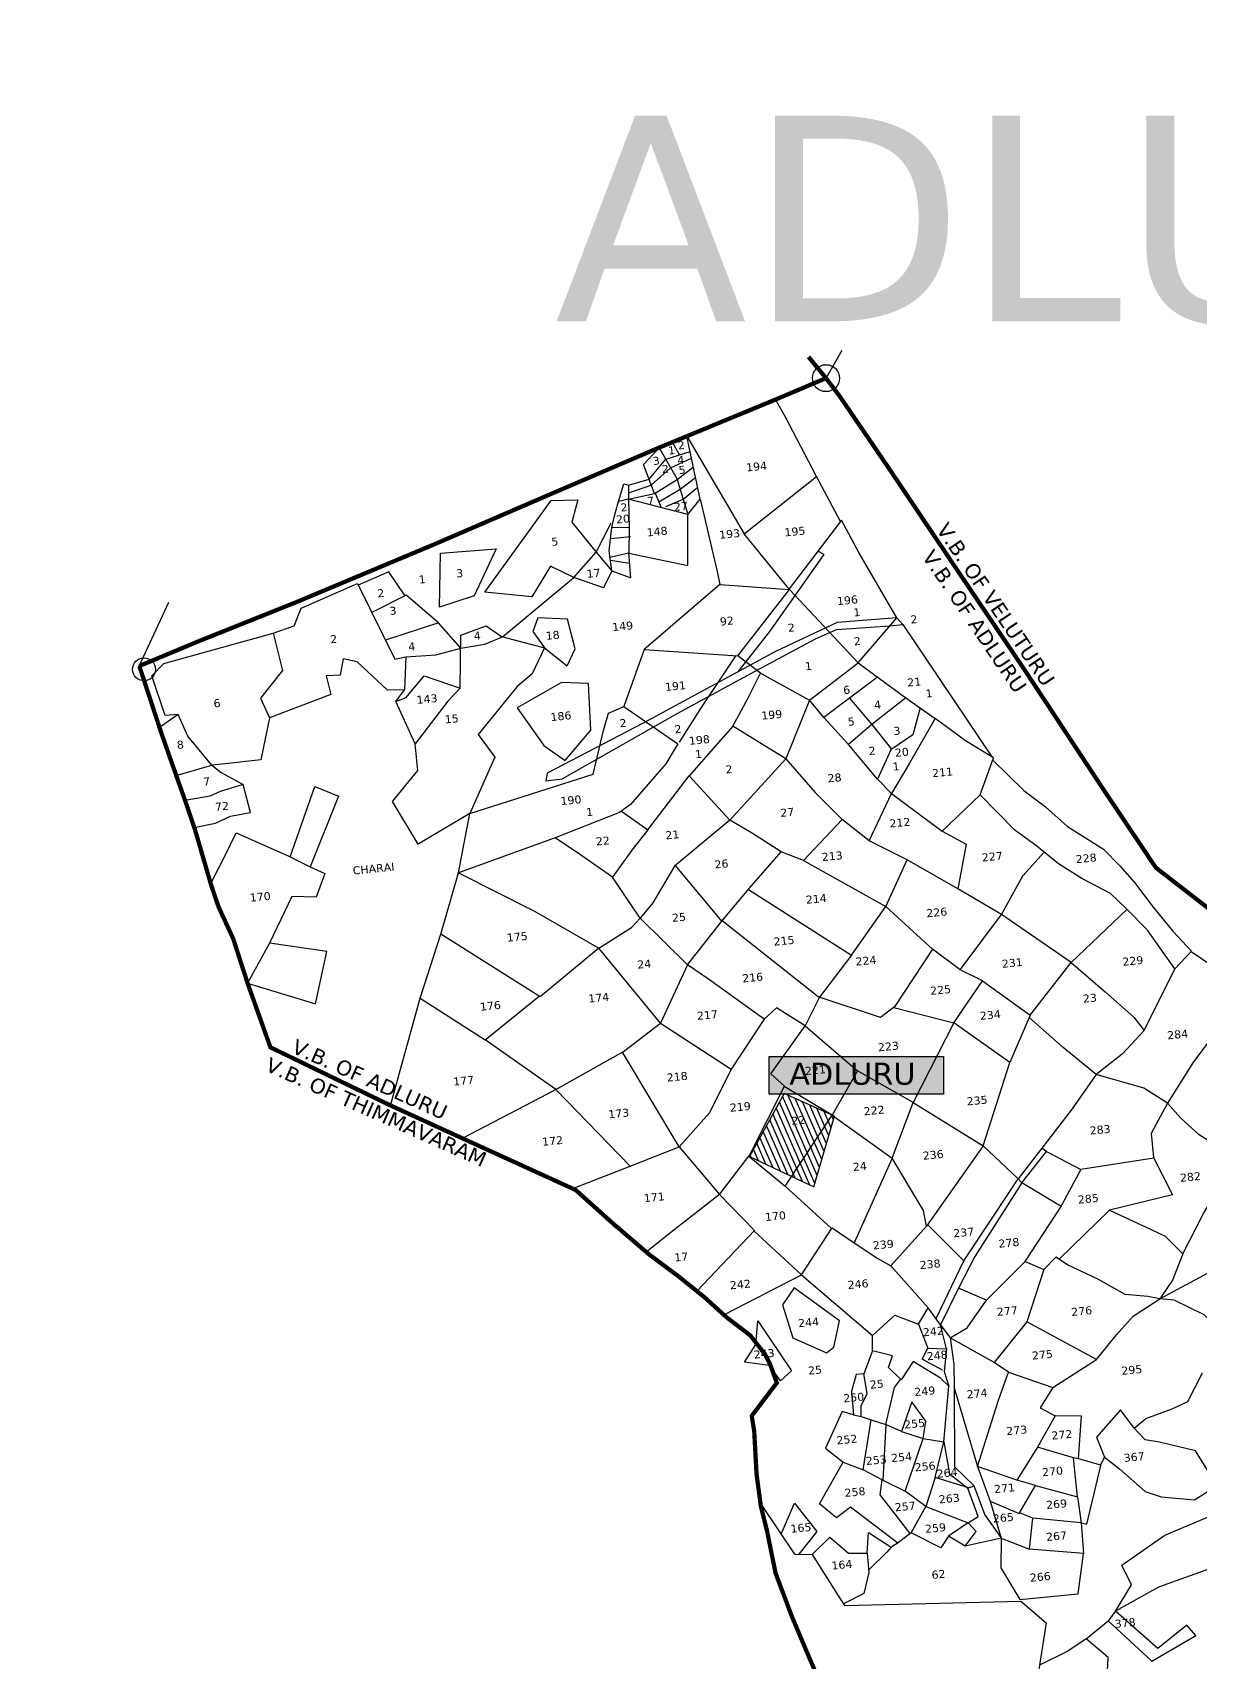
# Model space of a CAD drawing. Header units: inches. Extents: x 388615 to 393572, y 1842689 to 1849598.
# Drawn here: x 388615 to 391361, y 1845765 to 1849598 of the extents above; entities that cross this region are included whole.
import ezdxf

# ---------------------------------------------------------------- set-up
doc = ezdxf.new("R2010")
doc.units = ezdxf.units.IN
doc.header["$MEASUREMENT"] = 0
for name, color, linetype in [('BND', 6, 'Continuous'), ('SY.AREA', 7, 'Continuous'), ('TEXT', 7, 'Continuous'), ('VILLAGE AREA', 1, 'Continuous')]:
    doc.layers.add(name, color=color, linetype=linetype)
doc.styles.get("Standard").update_dxf_attribs({"font": 'verdana.ttf'})

msp = doc.modelspace()

# ---------------------------------------------------------------- hatches: boundary and pattern name
h = msp.add_hatch(color=2)
h.dxf.hatch_style = 1
h.paths.add_polyline_path([(390347.2, 1847190.3), (390756.7, 1847190.3), (390756.7, 1847101.4), (390347.2, 1847101.4)])
at = {"layer": 'VILLAGE AREA', "linetype": 'ByBlock'}
h = msp.add_hatch(dxfattribs=at)
h.set_pattern_fill('ANSI31', color=256, scale=100, angle=68.5464313)
h.paths.add_polyline_path([(390300.6, 1846955), (390451.9, 1846883.5), (390500.9, 1847049.7), (390382, 1847103)])

# ---------------------------------------------------------------- linework, layer by layer
at = {"const_width": 0.175}
msp.add_lwpolyline([(388615.4, 1849598.3), (393571.9, 1849598.3), (393571.9, 1842694.2), (388615.4, 1842694.2)], close=True, dxfattribs=at)
at = {"color": 2}
msp.add_lwpolyline([(390347.2, 1847190.3), (390756.7, 1847190.3), (390756.7, 1847101.4), (390347.2, 1847101.4)], close=True, dxfattribs=at)
at = {"color": 5}
for centre, radius in [((390480.7, 1848785.6), 31.7), ((388877.3, 1848100.8), 26.9)]:
    msp.add_circle(centre, radius, dxfattribs=at)
at = {"layer": 'BND', "lineweight": 30, "const_width": 10}
for points in [[(391560.6, 1847398.4), (391256.1, 1847634.3), (391134.8, 1847815.3), (390945.9, 1848101.9), (390786, 1848338.9), (390626, 1848577.2), (390511.9, 1848744.4), (390480.7, 1848785.6), (390439.5, 1848835.6)], [(390480.7, 1848785.6), (390362.1, 1848735.4), (390080.6, 1848619), (389856.6, 1848523), (389558.7, 1848394.4), (389237.2, 1848259.6), (389001.8, 1848165.3), (388866.2, 1848108.6), (388866.2, 1848108.6)], [(388866.2, 1848108.6), (388918.2, 1847950.3), (388944.3, 1847875.9), (388977, 1847783.1), (388996.8, 1847724.7), (389035.8, 1847591.1), (389052.5, 1847542.1), (389086.9, 1847467.3), (389120.7, 1847362.8), (389174.4, 1847211.8), (389456.7, 1847075.1), (389627.7, 1846996.9), (389892.2, 1846876.2), (389989.4, 1846788.8), (389989.4, 1846788.8)], [(390478, 1845691.1), (390438, 1845783.9), (390400.4, 1845873.2), (390361.9, 1845975.5), (390342.1, 1846073.9), (390327.4, 1846132.8), (390317.3, 1846208.2), (390311.8, 1846309.3), (390306, 1846345), (390365, 1846422.8), (390349.5, 1846465.5), (390337.1, 1846490.1), (390302.7, 1846534.1), (390245.9, 1846577.6), (390195, 1846623.9), (390133.2, 1846673.7), (390066, 1846723.7), (390003.7, 1846777), (389989.8, 1846789.6), (389989.8, 1846789.6)]]:
    msp.add_lwpolyline(points, dxfattribs=at)
at = {"layer": 'BND'}
for points in [[(390480.7, 1848785.6), (390518.5, 1848851.1)], [(388866.2, 1848108.6), (388935.6, 1848258.7)]]:
    msp.add_lwpolyline(points, dxfattribs=at)
msp.add_lwpolyline([(388866.2, 1848108.6), (388866.2, 1848108.6)], close=True, dxfattribs=at)
at = {"layer": 'BND', "color": 0}
msp.add_lwpolyline([(390329.8, 1846134.4), (390406.4, 1846020), (390447.9, 1846019.3), (390508.2, 1845923.3), (390524.4, 1845899.1), (390938.7, 1845909.6), (390998.5, 1845858.5), (390975, 1845708.8), (390870.5, 1845698.7), (390864.4, 1845698.5)], dxfattribs=at)
at = {"layer": 'SY.AREA'}
for points in [[(390153.3, 1848649), (390288.4, 1848419.3), (390458, 1848554.3), (390384.6, 1848695.7), (390362.1, 1848735.4)], [(390016.8, 1848373.8), (390155.7, 1848344.9), (390155.7, 1848465.2), (390016.2, 1848500.7), (390077.1, 1848514), (390051.4, 1848582.9), (390088.2, 1848622.1), (390129.7, 1848550), (390155.7, 1848465.2), (390185, 1848501.4), (390153.3, 1848649)], [(390016.3, 1848533.9), (390064.6, 1848547.7), (390103.7, 1848595.1), (390160.9, 1848613.5)], [(390136.4, 1848605.6), (390119.7, 1848635.1)], [(390016.2, 1848515.8), (390069.8, 1848533.6), (390115.4, 1848574.9), (390164.4, 1848597.4)], [(390077.1, 1848514), (390130.6, 1848547), (390168.7, 1848577.1)], [(389976.8, 1848332.6), (389970.6, 1848379.3), (389976.9, 1848434.7), (389983.4, 1848461.8), (389992.5, 1848495.9), (390005.2, 1848536.9), (390016.3, 1848533.9), (390016.2, 1848500.7), (390017.7, 1848433.6), (390016.8, 1848373.8), (389972.7, 1848363.7)], [(390087.4, 1848494.7), (390137.4, 1848524.9), (390174.1, 1848551.9)], [(390514.5, 1848448.4), (390458, 1848554.3)], [(389678.6, 1848282.3), (389834.6, 1848498.1), (389896.8, 1848499.1), (389882.7, 1848447.1), (389940.2, 1848376.4), (389976.8, 1848332.6), (389957.4, 1848292.6), (389887.8, 1848316.6), (389832.9, 1848343.6), (389789.2, 1848271.4), (389678.6, 1848282.3)], [(390016.2, 1848500.7), (389992.5, 1848495.9)], [(390079.1, 1848515.2), (390093, 1848481.1)], [(390103.7, 1848483.6), (390144.7, 1848501), (390178.9, 1848529.6)], [(390185, 1848501.4), (390224.7, 1848331), (390231, 1848300.4), (390394.9, 1848288.9), (390288.4, 1848419.3)], [(389621.9, 1848150.6), (389678.6, 1848160.1), (389720.3, 1848177.6), (389887.8, 1848316.6), (389940.2, 1848376.4), (389975.3, 1848445.5)], [(390017.7, 1848433.6), (389976.9, 1848434.7)], [(390231, 1848300.4), (390053.2, 1848147.2), (390273, 1848132.8), (390394.9, 1848288.9), (390556.5, 1848116.2), (390647.1, 1848222), (390557.5, 1848375.9), (390517, 1848451.6), (390394.2, 1848289.8)], [(389572, 1848246.9), (389574.6, 1848374), (389704.8, 1848384.1), (389653.2, 1848273.8), (389572, 1848246.9)], [(389974, 1848408.9), (390021.3, 1848413.2)], [(390018.8, 1848350), (389973.6, 1848356.4)], [(389976.8, 1848332.6), (390021.5, 1848316.2), (390016.8, 1848375.8)], [(390274, 1848094.9), (390348.7, 1848189.6), (390475.9, 1848371.1), (390461.6, 1848378.6)], [(389490.4, 1848274.7), (389452.7, 1848329.9), (389381, 1848298.6)], [(389181, 1848186.1), (389230, 1848203.1), (389246.7, 1848244.5), (389378.9, 1848302.9), (389466.7, 1848124.7), (389492.7, 1848130.6), (389489.4, 1848052.5)], [(389569.7, 1848210.2), (389493.7, 1848275), (389412.5, 1848234.8)], [(389492.7, 1848130.6), (389563.7, 1848134.9), (389621.9, 1848150.6), (389569.7, 1848210.2), (389444.8, 1848169.2)], [(389620.5, 1848056.5), (389622.3, 1848181.2), (389681.6, 1848203.3), (389717.8, 1848178.3), (389819, 1848151.7), (389789.5, 1848090.1), (389754.2, 1848060.7), (389663.1, 1847947.3), (389701.9, 1847894), (389643, 1847761.6), (389933.5, 1847854.5), (389957.3, 1847957.1), (389969.4, 1847998.1), (390005.1, 1848013.7), (390132.2, 1847925.7), (390103.8, 1847878.8), (390021.3, 1847782.7), (389995.5, 1847763.8), (389843.7, 1847704.2), (389616.6, 1847622.1), (389795.2, 1847532.3), (389946.4, 1847445.3), (389808.6, 1847330.9), (389575.2, 1847478)], [(390647.1, 1848222), (390507.1, 1848210.7), (390362.1, 1848142.6), (390050.6, 1847973.9), (389825.4, 1847856.4), (389822.2, 1847838.4), (389860.1, 1847843), (390132.6, 1847998.1), (390314.1, 1848096.3), (390455.9, 1848172.4), (390505, 1848194.8), (390631, 1848203.2), (390661.4, 1848206), (390647.1, 1848222)], [(390661.4, 1848206), (390870.4, 1847894.8)], [(388895.5, 1848085.4), (388923.8, 1848114.9), (389181, 1848186.1), (389202.5, 1848098.3), (389151.5, 1848033.2), (389172.6, 1847986.7), (389151.7, 1847888.3), (389067.7, 1847878.8), (389036.9, 1847875.1), (388980.2, 1847943.5), (388957.2, 1847994.9), (388927, 1847992), (388895.5, 1848085.4)], [(389456.7, 1847075.1), (389526.4, 1847327.5), (389575.2, 1847478), (389616.6, 1847622.1), (389643, 1847761.6), (389521.9, 1847689.5), (389461.1, 1847789.9), (389520.7, 1847863.1), (389514.7, 1847925.6), (389469.5, 1848025.5), (389489.4, 1848052.5), (389449.6, 1848052.1), (389378.3, 1848118.7), (389345.6, 1848125.9), (389338.1, 1848087.2), (389305.3, 1848085.7), (389316.5, 1848041.9), (389172.6, 1847986.7)], [(390053.2, 1848147.2), (390005.1, 1848013.7)], [(390268.7, 1848133.1), (390185.9, 1848008.4), (390135.4, 1847929.8)], [(390326.8, 1848091.6), (390273, 1848132.8)], [(390582.2, 1847697.3), (390634.6, 1847808.7), (390601.9, 1847842.7), (390533.5, 1847923.8), (390476.4, 1847986.5), (390441.9, 1848028.4), (390556.5, 1848116.2), (390668.3, 1848033.6), (390737, 1847984.9), (390677, 1847880.5), (390634.6, 1847808.7), (390753.9, 1847720.2), (390843.4, 1847805.8), (390874, 1847892.6), (390808.6, 1847933), (390737, 1847984.9)], [(389469.5, 1848025.5), (389493.7, 1848034.7), (389535.5, 1848085.5), (389620.5, 1848056.5), (389591.4, 1848026), (389514.7, 1847925.6)], [(390261.8, 1847967.5), (390297, 1848032.2), (390326.8, 1848091.6), (390441.9, 1848028.4), (390386, 1847890.4), (390455.1, 1847810.9), (390518.5, 1847747.3), (390427.4, 1847651.2), (390375, 1847671.8)], [(390601.9, 1848082.6), (390535.9, 1848032.9), (390475.6, 1847987.4)], [(390668.3, 1848033.6), (390588.6, 1847971.4), (390533.5, 1847923.8)], [(390535.9, 1848032.9), (390588.6, 1847971.4), (390634.9, 1847912.9)], [(390701.6, 1848010), (390684.4, 1847947), (390633.3, 1847911.8), (390601.9, 1847842.7)], [(388957.2, 1847994.9), (388913.7, 1847964.1)], [(390235.9, 1847508.4), (390300.3, 1847585.1), (390375, 1847671.8), (390305.8, 1847716.1), (390254.3, 1847746), (390386, 1847890.4), (390261.8, 1847967.5), (390158.6, 1847850)], [(390872.2, 1847887.7), (390945.9, 1847815.5), (390996.8, 1847777.1), (391048.3, 1847731.3), (391132.9, 1847677.6), (391171.7, 1847638.9), (391206.2, 1847599.2), (391249.6, 1847541.6), (391295.7, 1847485.1), (391340, 1847437.7), (391300.6, 1847396.1), (391236.3, 1847487.7), (391187.2, 1847537.4), (391149.5, 1847573.4), (391082.4, 1847608.5), (391027.3, 1847643.7), (390976.2, 1847685), (390924.2, 1847722.8), (390843.4, 1847805.8)], [(388953.1, 1847851.1), (389036.9, 1847875.1), (389058.9, 1847858), (389110.2, 1847829.6), (389055.9, 1847813.5), (389032.3, 1847802.5), (388973.7, 1847792.5)], [(390061.6, 1847723), (390158.6, 1847850), (390254.3, 1847746), (390124.6, 1847637.6), (390073.2, 1847551.7), (390043.6, 1847515.9), (390154.8, 1847405.7), (390091.6, 1847268.9), (390258, 1847160.8), (390206.4, 1847058.1), (390135.4, 1846977.8), (390002.1, 1847200.7)], [(388995.4, 1847728.9), (389045.6, 1847739.3), (389080.3, 1847755.7), (389127.4, 1847763.8), (389110.2, 1847829.6)], [(389221.2, 1847659.7), (389279.2, 1847825.2), (389334.3, 1847802.5), (389268, 1847636.1)], [(389999.9, 1847767), (390061.6, 1847723), (390023.9, 1847675.3), (389978.9, 1847612.1)], [(390427.4, 1847651.2), (390621.3, 1847542.8), (390671.2, 1847653.1), (390582.2, 1847697.3), (390518.5, 1847747.3)], [(389034.1, 1847596.9), (389068.8, 1847664.5), (389094.1, 1847716.2), (389216.1, 1847662.2), (389268, 1847636.1), (389302.4, 1847620.4), (389281.8, 1847564.8), (389224.5, 1847566.2), (389171.9, 1847456.6), (389120.7, 1847362.8), (389280.8, 1847314.5), (389307.1, 1847437.2), (389171.9, 1847456.6)], [(389885.2, 1846879.4), (390020.2, 1846932.1), (389845.1, 1847112.5), (390004.5, 1847202), (390091.6, 1847268.9), (389946.4, 1847445.3), (390023.2, 1847494), (390043.6, 1847515.9), (389978.9, 1847612.1), (389901, 1847666), (389843.7, 1847704.2)], [(390753.9, 1847720.2), (390810.1, 1847689.7), (390790.7, 1847584.5), (390671.2, 1847653.1)], [(390960.7, 1847287.3), (391056.9, 1847411.2), (390893.5, 1847524.4), (390943, 1847615.4), (390993.7, 1847670.8)], [(390335.1, 1847278.2), (390204.1, 1847372.1), (390154.8, 1847405.7), (390235.9, 1847508.4), (390126.6, 1847639.2)], [(390298.3, 1847582.7), (390540.4, 1847428.9), (390621.3, 1847542.8), (390731.1, 1847442.7), (390641.7, 1847306.7), (390609, 1847282.3), (390462.1, 1847330.9), (390236.5, 1847509)], [(390796.1, 1847394.2), (390893.5, 1847524.4), (390790.7, 1847584.5)], [(391188.2, 1847536.3), (391056.9, 1847411.2), (391136.7, 1847342), (391204.2, 1847283), (391228.5, 1847251.2), (391300.6, 1847396.1)], [(390540.4, 1847428.9), (390465.7, 1847329.7), (390431.8, 1847262.5), (390554.6, 1847156.3), (390495.4, 1847051.9), (390382.5, 1847119.4)], [(391339.4, 1847437.1), (391467.4, 1847349.9), (391409.2, 1847264), (391343, 1847175.5), (391283.8, 1847080.3), (391227.8, 1847115.5), (391115.7, 1847148), (391057.3, 1847063.9), (390932.3, 1846902.7), (390849.7, 1846980.1), (390716.8, 1846791.5), (390709.6, 1846827.7), (390636.2, 1846951.1), (390546.6, 1846751.8), (390602.8, 1846714.8), (390633, 1846698.3), (390716.8, 1846791.5)], [(390640, 1847305.4), (390781.2, 1847269.7), (390685.5, 1847082.2), (390849.7, 1846980.1), (390913, 1847176.3), (390781.2, 1847269.7), (390848.3, 1847368.4), (390796.1, 1847394.2), (390731.1, 1847442.7)], [(390848.3, 1847368.4), (390960.7, 1847287.3), (390913, 1847176.3)], [(389526.4, 1847327.5), (389679.1, 1847229.3), (389806.3, 1847332.3)], [(390176.7, 1846638.7), (390312.7, 1846781.4), (390230.2, 1846865.5), (390301.8, 1846959.1), (390383.1, 1847120.8), (390350.9, 1847149.7), (390431.8, 1847262.5), (390364.6, 1847304.4), (390335.1, 1847278.2), (390258, 1847160.8)], [(391228.5, 1847251.2), (391176.7, 1847195.4), (391115.7, 1847148), (391038.4, 1847211.6), (390958.5, 1847282.3)], [(389625.7, 1846997.8), (389845.1, 1847112.5), (389679.1, 1847229.3)], [(390299.3, 1846955.8), (390384.9, 1846885.3), (390495.4, 1847051.9), (390636.2, 1846951.1), (390685.5, 1847082.2), (390554.6, 1847156.3)], [(391319.2, 1846726.1), (391368.7, 1846822.3), (391408.6, 1846887.5), (391455, 1846951.9), (391400.2, 1846979.4), (391358.1, 1847006.4), (391314, 1847045.8), (391283.8, 1847080.3), (391245.3, 1847008.9), (391250.7, 1846952.4), (391295.3, 1846865.2), (391147.1, 1846828.7)], [(390020.2, 1846932.1), (390135.4, 1846977.8), (390230.2, 1846865.5), (390123.2, 1846781.7), (390058.1, 1846730.4)], [(390941.1, 1846893.2), (390998.7, 1846966.5), (391079.5, 1846924.1)], [(390998.7, 1846966.5), (390987.8, 1846974.3)], [(391251.5, 1846950.8), (391079.5, 1846924.1), (391031.4, 1846834)], [(390930.9, 1846904), (390941.1, 1846893.2), (390830.4, 1846720.1), (390792.3, 1846645.4), (390749.9, 1846558.8), (390721.1, 1846599.4), (390633, 1846698.3)], [(390804.6, 1846709.9), (390874, 1846814.4), (390932.3, 1846902.7)], [(390858.1, 1846617.3), (390949, 1846708.2), (391033.6, 1846837.3), (390941.1, 1846893.2)], [(390493.9, 1846785.9), (390384.9, 1846885.3)], [(391028.4, 1846713.4), (391147.1, 1846828.7), (391244.7, 1846783.5), (391278.2, 1846767.4), (391319.2, 1846726.1), (391294.9, 1846664.1), (391265.2, 1846620.5)], [(390311.2, 1846779.9), (390423.3, 1846676.6), (390494.8, 1846787.3), (390546.6, 1846751.8)], [(390739.3, 1846573.7), (390804.6, 1846709.9), (390719.3, 1846795.1)], [(390949, 1846708.2), (390992.4, 1846689.3), (390952.6, 1846566.5), (390875.9, 1846470.5), (390772.4, 1846528.8), (390781.2, 1846466.9), (390781.8, 1846410.9), (390836.6, 1846226.1), (390885.5, 1846379.4), (390909.4, 1846448.1), (390875.9, 1846470.5)], [(391116.4, 1846477.7), (391163.7, 1846536), (391202.4, 1846579.2), (391265.2, 1846620.5), (391237.4, 1846625.4), (391184, 1846630.3), (391120.9, 1846665.4), (391048.7, 1846700.4), (391020.8, 1846718.3), (390992.4, 1846689.3)], [(390240.6, 1846582.5), (390423.3, 1846676.6), (390589.8, 1846533.7)], [(391410.4, 1846544.6), (391369.7, 1846582.7), (391299.2, 1846617), (391265.2, 1846620.5), (391389.1, 1846687), (391464.3, 1846656.5), (391488.9, 1846653.8), (391526.9, 1846634.8), (391507.8, 1846544.8)], [(390378.4, 1846605.8), (390402.4, 1846528.8), (390481.6, 1846493), (390498.8, 1846506.7), (390512.2, 1846568.9), (390405.9, 1846646.3), (390378.4, 1846605.8)], [(390749.9, 1846558.8), (390772.4, 1846528.8), (390812.7, 1846552.1), (390858.1, 1846617.3), (390792.3, 1846645.4)], [(390737.5, 1846199.7), (390715.4, 1846132.1), (390666.7, 1846168), (390709.2, 1846292), (390715.5, 1846332.3), (390682.5, 1846378), (390657.8, 1846308.3), (390709.2, 1846292), (390758, 1846283.8), (390769.4, 1846415), (390750, 1846433.9), (390685.3, 1846472.8), (390657.2, 1846429.5), (390627.5, 1846459), (390636.9, 1846486.6), (390589.6, 1846497.7), (390589.8, 1846533.7), (390642.4, 1846582.2), (390698.1, 1846560.8), (390721.1, 1846599.4)], [(390288.8, 1846471.7), (390315.3, 1846513), (390320.1, 1846568.8), (390399.8, 1846451), (390373.4, 1846427.2), (390347.8, 1846463.5), (390288.8, 1846471.7)], [(390698.1, 1846560.8), (390720.2, 1846503.9), (390763.7, 1846502.5), (390749.9, 1846558.8)], [(391013.5, 1846412), (391116.4, 1846477.7), (390952.6, 1846566.5)], [(390754.7, 1846452.8), (390706.9, 1846478.6), (390720.2, 1846503.9)], [(390763.7, 1846502.5), (390758.7, 1846449.5), (390769.4, 1846415)], [(390589.6, 1846497.7), (390569.9, 1846444.2), (390551.6, 1846442.4), (390540.6, 1846402.6), (390545, 1846347.7), (390562.9, 1846343.8), (390563.3, 1846368.8), (390577.1, 1846397.8), (390569.9, 1846444.2)], [(390562.9, 1846343.8), (390586.8, 1846336), (390621.1, 1846324.5), (390641.4, 1846411.4), (390655.9, 1846430.8)], [(390909.4, 1846448.1), (391013.5, 1846412), (390984, 1846363.9), (391019, 1846345.2), (390978.2, 1846271.1), (390929.3, 1846193.5), (390836.6, 1846226.1), (390866.7, 1846144.1), (390935, 1846115.6), (390973, 1846181.1), (390929.3, 1846193.5)], [(391418.6, 1846170.6), (391395.9, 1846188.3), (391349.2, 1846262.7), (391264.9, 1846283.1), (391230.7, 1846289), (391205.4, 1846316), (391232.5, 1846339), (391294.2, 1846361.8), (391331.2, 1846378.8), (391366.1, 1846446.3)], [(390892.2, 1846058.9), (390854, 1846112.8), (390829, 1846180.5), (390783.2, 1846224.1), (390782.9, 1846407.3)], [(390545, 1846347.7), (390518.4, 1846355.2), (390479.6, 1846269.4), (390520.6, 1846236.4), (390567.7, 1846217.9)], [(391205.4, 1846316), (391172.6, 1846359.3), (391116.6, 1846295.1), (391135.4, 1846248.2), (391170.8, 1846220.6), (391230.6, 1846166.8), (391268.8, 1846154.5), (391346.7, 1846147.7), (391402.6, 1846183)], [(390657.8, 1846308.3), (390621.1, 1846324.5), (390614.3, 1846193.8), (390567.7, 1846217.9), (390586.8, 1846336)], [(391074.3, 1846243.8), (391081.4, 1846344.4), (391019, 1846345.2)], [(390815.5, 1846175.5), (390737.5, 1846199.7), (390758, 1846283.8), (390770.9, 1846208.5), (390813.8, 1846174.8)], [(390649.3, 1846046), (390538, 1846130.2), (390505.3, 1846104.9), (390465.2, 1846138), (390520.6, 1846236.4)], [(390973, 1846181.1), (391071.6, 1846154.6), (391062.8, 1846246.1), (390978.2, 1846271.1)], [(391127, 1846229), (391074.3, 1846243.8), (391062.8, 1846246.1)], [(391080.3, 1846093.2), (391094.1, 1846090.4), (391127.6, 1846231.3), (391135.4, 1846248.2)], [(390678.7, 1846068.1), (390608.2, 1846159.5), (390612.8, 1846194.6), (390666.7, 1846168)], [(390807.6, 1846038.6), (390833.8, 1846073.4), (390815.2, 1846093.7), (390838.7, 1846108), (390813.8, 1846174.8), (390829, 1846180.5)], [(390375.1, 1846066.8), (390406.7, 1846140), (390459.4, 1846073.2), (390416.4, 1846019.8)], [(390892.6, 1846057.5), (390807.6, 1846038.6), (390768.3, 1846062.5), (390750.7, 1846034.9), (390680.8, 1846069.7), (390715.4, 1846132.1), (390815.2, 1846093.7), (390768.3, 1846062.5)], [(390866.7, 1846144.1), (390892.6, 1846057.5), (390958.8, 1846031.6), (390966.6, 1846104.4)], [(391071.6, 1846154.6), (391080.3, 1846093.2), (390966.6, 1846104.4), (390935.6, 1846116.7)], [(391400, 1845991.2), (391262.3, 1845942.5), (391161.4, 1845885.4), (391199, 1845947.7), (391176.4, 1845994.3), (391277.3, 1846064.8), (391391.1, 1846111.9), (391414.7, 1846129.4)], [(391080.3, 1846093.2), (391086.3, 1846021.7), (390958.8, 1846031.6)], [(390447.9, 1846019.3), (390489.3, 1846059.4), (390533.6, 1846022.2), (390577, 1846021.8), (390578.7, 1846004.4), (390581.3, 1845977), (390569.5, 1845926.9), (390522.1, 1845902.6)], [(390577, 1846021.8), (390580.7, 1846070.7), (390633.9, 1846036.1), (390623.9, 1846024.1), (390580.8, 1845982.1)], [(390680.8, 1846069.7), (390647.8, 1846044.9), (390633.9, 1846036.1)], [(390892.6, 1846057.5), (390892, 1845987.3), (390936.1, 1845913.1), (391073.3, 1845926.4), (391086.3, 1846021.7)], [(391092.5, 1845820.4), (391144.1, 1845862.6), (391246.8, 1845767.9), (391350.4, 1845828.6), (391329, 1845853), (391260.8, 1845798.3), (391161.4, 1845885.4), (391144.1, 1845862.6)], [(391220, 1845586.3), (391222.2, 1845621.6), (391178.1, 1845679.8), (391141.7, 1845729.1), (391143.8, 1845776.4), (391092.5, 1845820.4), (391049.1, 1845791.3), (390982.8, 1845758.8)]]:
    msp.add_lwpolyline(points, dxfattribs=at)
for points in [[(389819, 1848151.7), (389871.7, 1848109.3), (389890.5, 1848149.4), (389873, 1848218.5), (389802.8, 1848221.6), (389791.1, 1848190)], [(389867.6, 1847886.2), (389927.6, 1847957.8), (389921.9, 1848067.5), (389858.7, 1848070.2), (389754.2, 1848010), (389816.9, 1847921.6)]]:
    msp.add_lwpolyline(points, close=True, dxfattribs=at)
at = {"layer": 'VILLAGE AREA', "linetype": 'ByBlock'}
msp.add_lwpolyline([(390300.6, 1846955), (390451.9, 1846883.5), (390500.9, 1847049.7), (390382, 1847103), (390300.6, 1846955)], dxfattribs=at)

# ---------------------------------------------------------------- texts
at = {"layer": 'TEXT', "color": 5}
for height, p in [(483.54, (389842, 1848919.3)), (51.89, (390394.3, 1847123.8))]:
    msp.add_text('ADLURU', height=height, dxfattribs=at).set_placement(p)
at = {"layer": 'TEXT'}
for s, height, p in [('1', 18.8, (390110.3, 1848605.8)), ('2', 18.8, (390133, 1848617.7)), ('3', 18.8, (390074.2, 1848581.3)), ('2', 18.8, (390095.4, 1848562)), ('4', 18.8, (390132.1, 1848583.2)), ('5', 18.8, (390134.9, 1848559.8)), ('194', 18.82, (390293.7, 1848566)), ('7', 18.8, (390060.9, 1848487.2)), ('20', 18.82, (389987.8, 1848443.6)), ('2', 18.8, (389998.3, 1848471.7)), ('27', 18.82, (390124, 1848473.2)), ('148', 18.82, (390059.9, 1848413.1)), ('193', 18.82, (390230.3, 1848407.6)), ('195', 18.82, (390383.9, 1848413.3)), ('5', 18.8, (389835.9, 1848391.1)), ('1', 18.8, (389524, 1848302.3)), ('3', 18.8, (389612.3, 1848316.8)), ('17', 18.82, (389918.6, 1848315.9)), ('2', 18.8, (389426.7, 1848269.8)), ('196', 18.82, (390507.3, 1848251.6)), ('3', 18.8, (389455.3, 1848228.6)), ('1', 18.8, (390546, 1848224.9)), ('2', 18.8, (390680.2, 1848208.3)), ('4', 18.8, (389653.4, 1848169.9)), ('18', 18.82, (389822.5, 1848170)), ('149', 18.82, (389978.9, 1848190.6)), ('92', 18.82, (390232, 1848203.6)), ('2', 18.8, (390391.9, 1848188.8)), ('2', 18.8, (389316, 1848161.9)), ('4', 18.8, (389499.5, 1848144.4)), ('2', 18.8, (390546.9, 1848157)), ('1', 18.8, (390432, 1848098.4)), ('21', 18.82, (390672.5, 1848060.1)), ('143', 18.82, (389518.9, 1848019.4)), ('191', 18.82, (390102.9, 1848049.8)), ('6', 18.8, (390521.9, 1848042.3)), ('1', 18.8, (390715.6, 1848034.3)), ('6', 18.8, (389041.6, 1848011)), ('186', 18.82, (389833.8, 1847979)), ('199', 18.82, (390329.4, 1847982.3)), ('4', 18.8, (390594.5, 1848007.4)), ('15', 18.82, (389585.1, 1847973.5)), ('2', 18.8, (389996.2, 1847964.4)), ('2', 18.8, (390125.4, 1847950.1)), ('5', 18.8, (390532.6, 1847967.9)), ('5', 18.8, (390532.6, 1847967.9)), ('3', 18.8, (390640.1, 1847946.1)), ('8', 18.8, (388955.3, 1847913.5)), ('198', 18.82, (390159.2, 1847923.1)), ('1', 18.8, (390173.5, 1847891.5)), ('2', 18.8, (390581.7, 1847899.1)), ('20', 18.82, (390643.4, 1847894.9)), ('7', 18.8, (389017.3, 1847826.9)), ('2', 18.8, (390245.1, 1847855.6)), ('28', 18.82, (390485.2, 1847834.8)), ('1', 18.8, (390637.9, 1847862.4)), ('211', 18.82, (390730.9, 1847846.9)), ('72', 18.82, (389045.1, 1847767.8)), ('190', 18.82, (389857.3, 1847781.4)), ('1', 18.8, (389917.6, 1847755.3)), ('27', 18.82, (390374, 1847753.6)), ('212', 18.82, (390630.7, 1847728.5)), ('22', 18.82, (389940.5, 1847686.3)), ('21', 18.82, (390103.9, 1847700.7)), ('26', 18.82, (390219.4, 1847632.2)), ('213', 18.82, (390471.5, 1847649.8)), ('227', 18.82, (390847.8, 1847648.6)), ('228', 18.82, (391068.6, 1847644.7)), ('CHARAI', 18.82, (389368.9, 1847617.9)), ('170', 18.82, (389126.8, 1847554.2)), ('214', 18.82, (390434, 1847549.2)), ('226', 18.82, (390717.3, 1847517.4)), ('25', 18.82, (390119.4, 1847506.7)), ('175', 18.82, (389731, 1847460.1)), ('215', 18.82, (390358.3, 1847450.8)), ('224', 18.82, (390550.8, 1847403.8)), ('229', 18.82, (391178.3, 1847403.4)), ('24', 18.82, (390037.8, 1847396.7)), ('216', 18.82, (390284.5, 1847364.3)), ('231', 18.82, (390894.9, 1847398.6)), ('225', 18.82, (390726.3, 1847335)), ('176', 18.82, (389667.9, 1847297.7)), ('174', 18.82, (389922.6, 1847316.8)), ('23', 18.82, (391085.5, 1847316.6)), ('217', 18.82, (390178.1, 1847276.2)), ('234', 18.82, (390843.2, 1847276.2)), ('284', 18.82, (391283.7, 1847230.5)), ('223', 18.82, (390603.7, 1847202.2)), ('218', 18.82, (390107.1, 1847131)), ('221', 18.82, (390432, 1847146.6)), ('177', 18.82, (389604.9, 1847121.6)), ('219', 18.82, (390255.4, 1847060.1)), ('235', 18.82, (390812.2, 1847075)), ('173', 18.82, (389969.6, 1847044.7)), ('22', 18.82, (390400.1, 1847029.2)), ('222', 18.82, (390570, 1847051.6)), ('172', 18.82, (389814, 1846980)), ('283', 18.82, (391101.4, 1847006.4)), ('236', 18.82, (390708.9, 1846947.2)), ('24', 18.82, (390544.6, 1846920.8)), ('282', 18.82, (391313.7, 1846895.3)), ('171', 18.82, (390053.2, 1846847.5)), ('285', 18.82, (391073.6, 1846844)), ('170', 18.82, (390338, 1846803.1)), ('237', 18.82, (390780.8, 1846764.9)), ('239', 18.82, (390591.5, 1846736.2)), ('278', 18.82, (390886.8, 1846740.3)), ('17', 18.82, (390124.8, 1846707.9)), ('238', 18.82, (390701.7, 1846690)), ('242', 18.82, (390255.5, 1846642.5)), ('246', 18.82, (390532.3, 1846643.2)), ('277', 18.82, (390883.2, 1846580)), ('276', 18.82, (391058, 1846579.8)), ('244', 18.82, (390416, 1846553.4)), ('242', 18.82, (390709.4, 1846531.9)), ('243', 18.82, (390311.6, 1846479.4)), ('248', 18.82, (390718.4, 1846475.5)), ('275', 18.82, (390965.6, 1846477.2)), ('295', 18.82, (391175.9, 1846441.4)), ('25', 18.82, (390439.3, 1846441.8)), ('25', 18.82, (390584.4, 1846408.8)), ('250', 18.82, (390522.2, 1846376.6)), ('249', 18.82, (390689.2, 1846391.5)), ('274', 18.82, (390812.1, 1846385.8)), ('255', 18.82, (390665.2, 1846315)), ('273', 18.82, (390905.3, 1846299.5)), ('272', 18.82, (391011.4, 1846289)), ('252', 18.82, (390506.1, 1846277.7)), ('253', 18.82, (390575.1, 1846229.4)), ('254', 18.82, (390634.6, 1846236.2)), ('256', 18.82, (390690, 1846214.4)), ('367', 18.82, (391181.4, 1846236.6)), ('264', 18.82, (390741.6, 1846199.3)), ('270', 18.82, (390989.5, 1846202.8)), ('258', 18.82, (390525.1, 1846154.3)), ('263', 18.82, (390746.7, 1846138.9)), ('271', 18.82, (390876.6, 1846163.2)), ('257', 18.82, (390643.1, 1846120.3)), ('269', 18.82, (390999, 1846125.8)), ('165', 18.82, (390398.1, 1846069.9)), ('259', 18.82, (390714.4, 1846069.6)), ('265', 18.82, (390873.8, 1846093.8)), ('267', 18.82, (390998.9, 1846050.6)), ('164', 18.82, (390494.3, 1845983.3)), ('62', 18.82, (390729.7, 1845961.4)), ('266', 18.82, (390960.7, 1845954.7)), ('378', 18.82, (391160.3, 1845846.3))]:
    msp.add_text(s, height=height, rotation=5.5108, dxfattribs=at).set_placement(p)
at = {"layer": 'TEXT', "color": 6}
for s, rotation, p in [('V.B. OF VELUTURU', 304.2283, (390738.6, 1848429.6)), ('V.B. OF ADLURU', 304.2283, (390705, 1848366)), ('V.B. OF ADLURU', 335.9982, (389221.7, 1847200.3)), ('V.B. OF THIMMAVARAM', 335.9982, (389159.9, 1847157.7))]:
    msp.add_text(s, height=35, rotation=rotation, dxfattribs=at).set_placement(p)

doc.saveas('drawing.dxf')
